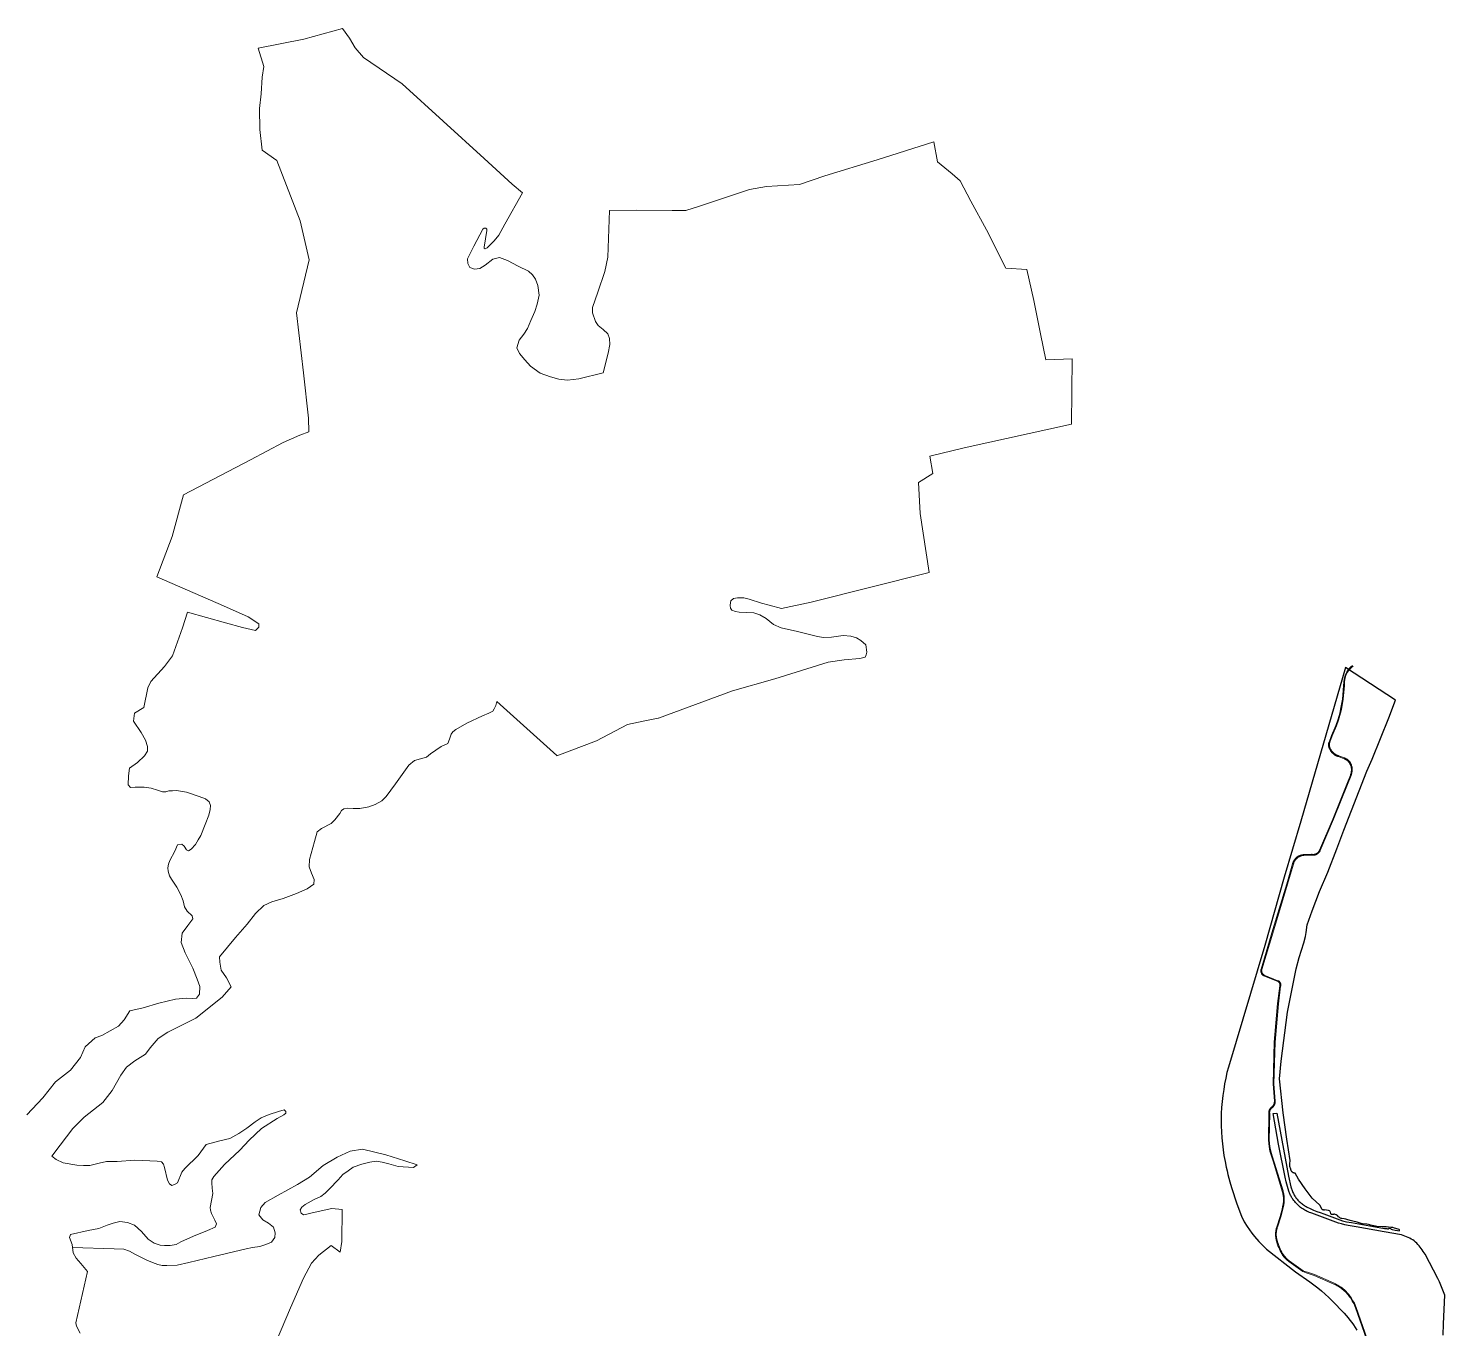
# Model space of a CAD drawing. Header units: millimetres. Extents: x 617751 to 636088, y 68402 to 77988.
# Drawn here: x 628176 to 631421, y 75009 to 77988 of the extents above; entities that cross this region are included whole.
import ezdxf

# ---------------------------------------------------------------- set-up
doc = ezdxf.new("R2010")
doc.units = ezdxf.units.MM
doc.header["$LTSCALE"] = 3
doc.header["$MEASUREMENT"] = 0
for name, color, linetype in [('ALINHAMENTO PREDIAL', 120, 'Continuous'), ('BAIRRO', 30, 'Continuous'), ('OBRA DE ARTE', 190, 'Continuous')]:
    doc.layers.add(name, color=color, linetype=linetype)

msp = doc.modelspace()

# ---------------------------------------------------------------- linework, layer by layer
at = {"layer": 'ALINHAMENTO PREDIAL'}
for points in [[(631308.2, 76449), (631193.2, 76524.2), (631090.9, 76172.3), (631053, 76043.4), (631008.4, 75886.9), (630925.3, 75608.8), (630922, 75596.1), (630919.1, 75583.3), (630916.6, 75570.4), (630914.5, 75557.4), (630912.5, 75543.7), (630910.9, 75529.8), (630909.7, 75516), (630909, 75502.1), (630908.7, 75488.2), (630908.8, 75474.3), (630909.4, 75460.4), (630910.2, 75446.8), (630911.5, 75433.1), (630913.1, 75419.5), (630915.2, 75406), (630917.7, 75392.5), (630920.5, 75379.2), (630922.3, 75370.7), (630924.2, 75362.3), (630926.4, 75353.9), (630928.9, 75345.6), (630932.4, 75333), (630944.4, 75295.3), (630955.6, 75267.3), (630961.5, 75254.5), (630968.6, 75243.2), (630978.8, 75228.5), (630985, 75220.4), (630995.2, 75208.9), (631004.7, 75199), (631012.5, 75191.4), (631079, 75139.9), (631111.9, 75116.5), (631121, 75109.9), (631129.9, 75103.1), (631138.6, 75096), (631147.1, 75088.7), (631155.3, 75081.1), (631163.4, 75073.2), (631190.4, 75045), (631195, 75039.9), (631199.5, 75034.6), (631203.8, 75029.2), (631207.9, 75023.6), (631211.9, 75017.9), (631215.6, 75012.1), (631219.2, 75006.2)], [(631308.2, 76449), (631193.2, 76524.2), (631090.9, 76172.3), (631053, 76043.4), (631008.4, 75886.9), (630925.3, 75608.8), (630922, 75596.1), (630919.1, 75583.3), (630916.6, 75570.4), (630914.5, 75557.4), (630912.5, 75543.7), (630910.9, 75529.8), (630909.7, 75516), (630909, 75502.1), (630908.7, 75488.2), (630908.8, 75474.3), (630909.4, 75460.4), (630910.2, 75446.8), (630911.5, 75433.1), (630913.1, 75419.5), (630915.2, 75406), (630917.7, 75392.5), (630920.5, 75379.2), (630922.3, 75370.7), (630924.2, 75362.3), (630926.4, 75353.9), (630928.9, 75345.6), (630932.4, 75333), (630944.4, 75295.3), (630955.6, 75267.3), (630961.5, 75254.5), (630968.6, 75243.2), (630978.8, 75228.5), (630985, 75220.4), (630995.2, 75208.9), (631004.7, 75199), (631012.5, 75191.4), (631079, 75139.9), (631111.9, 75116.5), (631121, 75109.9), (631129.9, 75103.1), (631138.6, 75096), (631147.1, 75088.7), (631155.3, 75081.1), (631163.4, 75073.2), (631190.4, 75045), (631195, 75039.9), (631199.5, 75034.6), (631203.8, 75029.2), (631207.9, 75023.6), (631211.9, 75017.9), (631215.6, 75012.1), (631219.2, 75006.2)], [(631308.2, 76449), (631193.2, 76524.2), (631090.9, 76172.3), (631053, 76043.4), (631008.4, 75886.9), (630925.3, 75608.8), (630922, 75596.1), (630919.1, 75583.3), (630916.6, 75570.4), (630914.5, 75557.4), (630912.5, 75543.7), (630910.9, 75529.8), (630909.7, 75516), (630909, 75502.1), (630908.7, 75488.2), (630908.8, 75474.3), (630909.4, 75460.4), (630910.2, 75446.8), (630911.5, 75433.1), (630913.1, 75419.5), (630915.2, 75406), (630917.7, 75392.5), (630920.5, 75379.2), (630922.3, 75370.7), (630924.2, 75362.3), (630926.4, 75353.9), (630928.9, 75345.6), (630932.4, 75333), (630944.4, 75295.3), (630955.6, 75267.3), (630961.5, 75254.5), (630968.6, 75243.2), (630978.8, 75228.5), (630985, 75220.4), (630995.2, 75208.9), (631004.7, 75199), (631012.5, 75191.4), (631079, 75139.9), (631111.9, 75116.5), (631121, 75109.9), (631129.9, 75103.1), (631138.6, 75096), (631147.1, 75088.7), (631155.3, 75081.1), (631163.4, 75073.2), (631190.4, 75045), (631195, 75039.9), (631199.5, 75034.6), (631203.8, 75029.2), (631207.9, 75023.6), (631211.9, 75017.9), (631215.6, 75012.1), (631219.2, 75006.2)], [(631308.2, 76449), (631193.2, 76524.2), (631090.9, 76172.3), (631053, 76043.4), (631008.4, 75886.9), (630925.3, 75608.8), (630922, 75596.1), (630919.1, 75583.3), (630916.6, 75570.4), (630914.5, 75557.4), (630912.5, 75543.7), (630910.9, 75529.8), (630909.7, 75516), (630909, 75502.1), (630908.7, 75488.2), (630908.8, 75474.3), (630909.4, 75460.4), (630910.2, 75446.8), (630911.5, 75433.1), (630913.1, 75419.5), (630915.2, 75406), (630917.7, 75392.5), (630920.5, 75379.2), (630922.3, 75370.7), (630924.2, 75362.3), (630926.4, 75353.9), (630928.9, 75345.6), (630932.4, 75333), (630944.4, 75295.3), (630955.6, 75267.3), (630961.5, 75254.5), (630968.6, 75243.2), (630978.8, 75228.5), (630985, 75220.4), (630995.2, 75208.9), (631004.7, 75199), (631012.5, 75191.4), (631079, 75139.9), (631111.9, 75116.5), (631121, 75109.9), (631129.9, 75103.1), (631138.6, 75096), (631147.1, 75088.7), (631155.3, 75081.1), (631163.4, 75073.2), (631190.4, 75045), (631195, 75039.9), (631199.5, 75034.6), (631203.8, 75029.2), (631207.9, 75023.6), (631211.9, 75017.9), (631215.6, 75012.1), (631219.2, 75006.2)], [(631417.1, 74994.8), (631418.2, 75020.6), (631420.8, 75086), (631418.1, 75093.8), (631415.2, 75101.6), (631412, 75109.3), (631408.6, 75116.9), (631405, 75124.4), (631375.8, 75179.9), (631373.8, 75183.3), (631371.7, 75186.6), (631369.5, 75189.9), (631367.1, 75193.1), (631364.7, 75196.2), (631362.2, 75199.2), (631359.5, 75202.2), (631356.8, 75205), (631354, 75207.8), (631351.1, 75210.4), (631347.7, 75212.6), (631344.2, 75214.6), (631340.7, 75216.5), (631337.1, 75218.3), (631333.4, 75220), (631329.7, 75221.5), (631326, 75222.9), (631322.2, 75224.1), (631282.5, 75231.6), (631217.8, 75242.6), (631199.7, 75245.7), (631192.2, 75247.1), (631184.5, 75249.5), (631177.5, 75251.5), (631116.6, 75273.9), (631113.8, 75274.9), (631111.1, 75275.9), (631108.4, 75277), (631105.7, 75278.2), (631103.1, 75279.5), (631100.5, 75280.9), (631098, 75282.4), (631095.5, 75284), (631093.1, 75285.6), (631090.8, 75287.4), (631088.5, 75289.2), (631086.1, 75291.4), (631083.8, 75293.6), (631081.5, 75295.9), (631079.4, 75298.2), (631077.3, 75300.7), (631075.2, 75303.2), (631073.3, 75305.8), (631072.1, 75307.5), (631070.9, 75309.2), (631069.8, 75311), (631068.8, 75312.9), (631067.8, 75314.7), (631066.9, 75316.6), (631066, 75318.6), (631065.3, 75320.5), (631064.6, 75322.5), (631063.9, 75324.5), (631060.8, 75335.2), (631058, 75346), (631055.5, 75356.8), (631040.3, 75432.2), (631027.8, 75502), (631036.5, 75502.8), (631063.3, 75358.6), (631068.7, 75334.6), (631069.3, 75332.3), (631069.9, 75330.1), (631070.6, 75327.9), (631071.4, 75325.7), (631072.2, 75323.6), (631073.1, 75321.4), (631074.1, 75319.4), (631075.2, 75317.3), (631076.3, 75315.3), (631077.5, 75313.3), (631078.8, 75311.4), (631080.1, 75309.5), (631081.5, 75307.7), (631083, 75305.9), (631084.5, 75304.1), (631086.1, 75302.4), (631087.8, 75300.7), (631089.6, 75299.1), (631091.4, 75297.5), (631093.3, 75295.9), (631095.2, 75294.5), (631097.2, 75293), (631099.3, 75291.7), (631101.3, 75290.4), (631103.5, 75289.3), (631105.6, 75288.1), (631113, 75284.6), (631120.6, 75281.3), (631128.2, 75278.2), (631135.9, 75275.3), (631143.7, 75272.7), (631186.6, 75256.5), (631195.9, 75254.1), (631207.1, 75252.7), (631283.1, 75238.6), (631286.2, 75239.3), (631288.5, 75239.1), (631289.5, 75238.4), (631291.9, 75238.1), (631293.9, 75239.6), (631297, 75239.1), (631298.3, 75237.6), (631300.6, 75236.5), (631307.4, 75234.8), (631312.9, 75234.2), (631316.7, 75233.9), (631317.1, 75234.1), (631317.5, 75234.5), (631317.6, 75235.1), (631317.5, 75235.6), (631317.2, 75236.1), (631316.8, 75236.3), (631314, 75237.4), (631306, 75239.9), (631302, 75241), (631297.6, 75241.6), (631287, 75242.7), (631277.8, 75242.9), (631265.5, 75243.9), (631262.5, 75244.1), (631258.2, 75244.8), (631250.7, 75246.7), (631249.2, 75247.2), (631245.9, 75248.4), (631242.8, 75248.5), (631232.4, 75250), (631229.8, 75250.4), (631227.2, 75250.8), (631224.8, 75251.6), (631220.2, 75253.4), (631210, 75256), (631207.7, 75256.3), (631204.1, 75257.3), (631196.6, 75259.8), (631194.7, 75260.6), (631190.3, 75261.4), (631185.1, 75261.8), (631183.8, 75262.2), (631180.8, 75263.7), (631179.9, 75264.1), (631179, 75264.9), (631177.7, 75265.6), (631174.9, 75268.5), (631174, 75269.2), (631173.3, 75269.9), (631172.2, 75270.5), (631170.1, 75271.2), (631168.7, 75271.4), (631167.7, 75271.5), (631166.6, 75271.5), (631165.9, 75271.2), (631164.3, 75270.8), (631163, 75270.8), (631162.1, 75270.9), (631161.6, 75271.2), (631160.7, 75272), (631160.3, 75272.7), (631159.7, 75273.5), (631159.1, 75276.1), (631158.5, 75277.2), (631157.9, 75278.3), (631156.7, 75279.2), (631154.3, 75280.5), (631150, 75281.2), (631145.7, 75281.4), (631144.9, 75281.3), (631144.2, 75281.3), (631143.4, 75281.4), (631142.7, 75281.5), (631142, 75281.6), (631141.2, 75281.8), (631140.5, 75282.1), (631139.9, 75282.4), (631134.5, 75292.4), (631117.5, 75308.7), (631100.9, 75329.5), (631086.2, 75351.6), (631078.2, 75365.8), (631077.5, 75365.8), (631076.9, 75365.9), (631076.3, 75365.9), (631075.6, 75366), (631075, 75366.2), (631074.4, 75366.4), (631073.9, 75366.6), (631073.3, 75366.9), (631072.7, 75367.2), (631072.2, 75367.6), (631071.7, 75368), (631071.3, 75368.4), (631070.8, 75368.9), (631070.4, 75369.3), (631070, 75369.9), (631069.7, 75370.4), (631069.4, 75370.9), (631069.2, 75371.5), (631068.9, 75372.1), (631068.8, 75372.7), (631068.6, 75373.3), (631068.5, 75374), (631068.5, 75374.6), (631066.4, 75381.1), (631066.3, 75387.4), (631066.7, 75394.8), (631059.4, 75443.2), (631050.7, 75504.1), (631042.3, 75582), (631046, 75622), (631060.6, 75734.6), (631080.2, 75833.8), (631087.8, 75859.8), (631098, 75893.3), (631101.6, 75907.5), (631103.2, 75917), (631105.4, 75934.7), (631117.4, 75966.9), (631133.9, 76010.5), (631153.4, 76055), (631174.1, 76108.9), (631189.5, 76151.5), (631242.8, 76286.3), (631254.8, 76313.6), (631293.2, 76409), (631308.2, 76449)], [(631417.1, 74994.8), (631418.2, 75020.6), (631420.8, 75086), (631418.1, 75093.8), (631415.2, 75101.6), (631412, 75109.3), (631408.6, 75116.9), (631405, 75124.4), (631375.8, 75179.9), (631373.8, 75183.3), (631371.7, 75186.6), (631369.5, 75189.9), (631367.1, 75193.1), (631364.7, 75196.2), (631362.2, 75199.2), (631359.5, 75202.2), (631356.8, 75205), (631354, 75207.8), (631351.1, 75210.4), (631347.7, 75212.6), (631344.2, 75214.6), (631340.7, 75216.5), (631337.1, 75218.3), (631333.4, 75220), (631329.7, 75221.5), (631326, 75222.9), (631322.2, 75224.1), (631282.5, 75231.6), (631217.8, 75242.6), (631199.7, 75245.7), (631192.2, 75247.1), (631184.5, 75249.5), (631177.5, 75251.5), (631116.6, 75273.9), (631113.8, 75274.9), (631111.1, 75275.9), (631108.4, 75277), (631105.7, 75278.2), (631103.1, 75279.5), (631100.5, 75280.9), (631098, 75282.4), (631095.5, 75284), (631093.1, 75285.6), (631090.8, 75287.4), (631088.5, 75289.2), (631086.1, 75291.4), (631083.8, 75293.6), (631081.5, 75295.9), (631079.4, 75298.2), (631077.3, 75300.7), (631075.2, 75303.2), (631073.3, 75305.8), (631072.1, 75307.5), (631070.9, 75309.2), (631069.8, 75311), (631068.8, 75312.9), (631067.8, 75314.7), (631066.9, 75316.6), (631066, 75318.6), (631065.3, 75320.5), (631064.6, 75322.5), (631063.9, 75324.5), (631060.8, 75335.2), (631058, 75346), (631055.5, 75356.8), (631040.3, 75432.2), (631027.8, 75502), (631036.5, 75502.8), (631063.3, 75358.6), (631068.7, 75334.6), (631069.3, 75332.3), (631069.9, 75330.1), (631070.6, 75327.9), (631071.4, 75325.7), (631072.2, 75323.6), (631073.1, 75321.4), (631074.1, 75319.4), (631075.2, 75317.3), (631076.3, 75315.3), (631077.5, 75313.3), (631078.8, 75311.4), (631080.1, 75309.5), (631081.5, 75307.7), (631083, 75305.9), (631084.5, 75304.1), (631086.1, 75302.4), (631087.8, 75300.7), (631089.6, 75299.1), (631091.4, 75297.5), (631093.3, 75295.9), (631095.2, 75294.5), (631097.2, 75293), (631099.3, 75291.7), (631101.3, 75290.4), (631103.5, 75289.3), (631105.6, 75288.1), (631113, 75284.6), (631120.6, 75281.3), (631128.2, 75278.2), (631135.9, 75275.3), (631143.7, 75272.7), (631186.6, 75256.5), (631195.9, 75254.1), (631207.1, 75252.7), (631283.1, 75238.6), (631286.2, 75239.3), (631288.5, 75239.1), (631289.5, 75238.4), (631291.9, 75238.1), (631293.9, 75239.6), (631297, 75239.1), (631298.3, 75237.6), (631300.6, 75236.5), (631307.4, 75234.8), (631312.9, 75234.2), (631316.7, 75233.9), (631317.1, 75234.1), (631317.5, 75234.5), (631317.6, 75235.1), (631317.5, 75235.6), (631317.2, 75236.1), (631316.8, 75236.3), (631314, 75237.4), (631306, 75239.9), (631302, 75241), (631297.6, 75241.6), (631287, 75242.7), (631277.8, 75242.9), (631265.5, 75243.9), (631262.5, 75244.1), (631258.2, 75244.8), (631250.7, 75246.7), (631249.2, 75247.2), (631245.9, 75248.4), (631242.8, 75248.5), (631232.4, 75250), (631229.8, 75250.4), (631227.2, 75250.8), (631224.8, 75251.6), (631220.2, 75253.4), (631210, 75256), (631207.7, 75256.3), (631204.1, 75257.3), (631196.6, 75259.8), (631194.7, 75260.6), (631190.3, 75261.4), (631185.1, 75261.8), (631183.8, 75262.2), (631180.8, 75263.7), (631179.9, 75264.1), (631179, 75264.9), (631177.7, 75265.6), (631174.9, 75268.5), (631174, 75269.2), (631173.3, 75269.9), (631172.2, 75270.5), (631170.1, 75271.2), (631168.7, 75271.4), (631167.7, 75271.5), (631166.6, 75271.5), (631165.9, 75271.2), (631164.3, 75270.8), (631163, 75270.8), (631162.1, 75270.9), (631161.6, 75271.2), (631160.7, 75272), (631160.3, 75272.7), (631159.7, 75273.5), (631159.1, 75276.1), (631158.5, 75277.2), (631157.9, 75278.3), (631156.7, 75279.2), (631154.3, 75280.5), (631150, 75281.2), (631145.7, 75281.4), (631144.9, 75281.3), (631144.2, 75281.3), (631143.4, 75281.4), (631142.7, 75281.5), (631142, 75281.6), (631141.2, 75281.8), (631140.5, 75282.1), (631139.9, 75282.4), (631134.5, 75292.4), (631117.5, 75308.7), (631100.9, 75329.5), (631086.2, 75351.6), (631078.2, 75365.8), (631077.5, 75365.8), (631076.9, 75365.9), (631076.3, 75365.9), (631075.6, 75366), (631075, 75366.2), (631074.4, 75366.4), (631073.9, 75366.6), (631073.3, 75366.9), (631072.7, 75367.2), (631072.2, 75367.6), (631071.7, 75368), (631071.3, 75368.4), (631070.8, 75368.9), (631070.4, 75369.3), (631070, 75369.9), (631069.7, 75370.4), (631069.4, 75370.9), (631069.2, 75371.5), (631068.9, 75372.1), (631068.8, 75372.7), (631068.6, 75373.3), (631068.5, 75374), (631068.5, 75374.6), (631066.4, 75381.1), (631066.3, 75387.4), (631066.7, 75394.8), (631059.4, 75443.2), (631050.7, 75504.1), (631042.3, 75582), (631046, 75622), (631060.6, 75734.6), (631080.2, 75833.8), (631087.8, 75859.8), (631098, 75893.3), (631101.6, 75907.5), (631103.2, 75917), (631105.4, 75934.7), (631117.4, 75966.9), (631133.9, 76010.5), (631153.4, 76055), (631174.1, 76108.9), (631189.5, 76151.5), (631242.8, 76286.3), (631254.8, 76313.6), (631293.2, 76409), (631308.2, 76449)], [(631417.1, 74994.8), (631418.2, 75020.6), (631420.8, 75086), (631418.1, 75093.8), (631415.2, 75101.6), (631412, 75109.3), (631408.6, 75116.9), (631405, 75124.4), (631375.8, 75179.9), (631373.8, 75183.3), (631371.7, 75186.6), (631369.5, 75189.9), (631367.1, 75193.1), (631364.7, 75196.2), (631362.2, 75199.2), (631359.5, 75202.2), (631356.8, 75205), (631354, 75207.8), (631351.1, 75210.4), (631347.7, 75212.6), (631344.2, 75214.6), (631340.7, 75216.5), (631337.1, 75218.3), (631333.4, 75220), (631329.7, 75221.5), (631326, 75222.9), (631322.2, 75224.1), (631282.5, 75231.6), (631217.8, 75242.6), (631199.7, 75245.7), (631192.2, 75247.1), (631184.5, 75249.5), (631177.5, 75251.5), (631116.6, 75273.9), (631113.8, 75274.9), (631111.1, 75275.9), (631108.4, 75277), (631105.7, 75278.2), (631103.1, 75279.5), (631100.5, 75280.9), (631098, 75282.4), (631095.5, 75284), (631093.1, 75285.6), (631090.8, 75287.4), (631088.5, 75289.2), (631086.1, 75291.4), (631083.8, 75293.6), (631081.5, 75295.9), (631079.4, 75298.2), (631077.3, 75300.7), (631075.2, 75303.2), (631073.3, 75305.8), (631072.1, 75307.5), (631070.9, 75309.2), (631069.8, 75311), (631068.8, 75312.9), (631067.8, 75314.7), (631066.9, 75316.6), (631066, 75318.6), (631065.3, 75320.5), (631064.6, 75322.5), (631063.9, 75324.5), (631060.8, 75335.2), (631058, 75346), (631055.5, 75356.8), (631040.3, 75432.2), (631027.8, 75502), (631036.5, 75502.8), (631063.3, 75358.6), (631068.7, 75334.6), (631069.3, 75332.3), (631069.9, 75330.1), (631070.6, 75327.9), (631071.4, 75325.7), (631072.2, 75323.6), (631073.1, 75321.4), (631074.1, 75319.4), (631075.2, 75317.3), (631076.3, 75315.3), (631077.5, 75313.3), (631078.8, 75311.4), (631080.1, 75309.5), (631081.5, 75307.7), (631083, 75305.9), (631084.5, 75304.1), (631086.1, 75302.4), (631087.8, 75300.7), (631089.6, 75299.1), (631091.4, 75297.5), (631093.3, 75295.9), (631095.2, 75294.5), (631097.2, 75293), (631099.3, 75291.7), (631101.3, 75290.4), (631103.5, 75289.3), (631105.6, 75288.1), (631113, 75284.6), (631120.6, 75281.3), (631128.2, 75278.2), (631135.9, 75275.3), (631143.7, 75272.7), (631186.6, 75256.5), (631195.9, 75254.1), (631207.1, 75252.7), (631283.1, 75238.6), (631286.2, 75239.3), (631288.5, 75239.1), (631289.5, 75238.4), (631291.9, 75238.1), (631293.9, 75239.6), (631297, 75239.1), (631298.3, 75237.6), (631300.6, 75236.5), (631307.4, 75234.8), (631312.9, 75234.2), (631316.7, 75233.9), (631317.1, 75234.1), (631317.5, 75234.5), (631317.6, 75235.1), (631317.5, 75235.6), (631317.2, 75236.1), (631316.8, 75236.3), (631314, 75237.4), (631306, 75239.9), (631302, 75241), (631297.6, 75241.6), (631287, 75242.7), (631277.8, 75242.9), (631265.5, 75243.9), (631262.5, 75244.1), (631258.2, 75244.8), (631250.7, 75246.7), (631249.2, 75247.2), (631245.9, 75248.4), (631242.8, 75248.5), (631232.4, 75250), (631229.8, 75250.4), (631227.2, 75250.8), (631224.8, 75251.6), (631220.2, 75253.4), (631210, 75256), (631207.7, 75256.3), (631204.1, 75257.3), (631196.6, 75259.8), (631194.7, 75260.6), (631190.3, 75261.4), (631185.1, 75261.8), (631183.8, 75262.2), (631180.8, 75263.7), (631179.9, 75264.1), (631179, 75264.9), (631177.7, 75265.6), (631174.9, 75268.5), (631174, 75269.2), (631173.3, 75269.9), (631172.2, 75270.5), (631170.1, 75271.2), (631168.7, 75271.4), (631167.7, 75271.5), (631166.6, 75271.5), (631165.9, 75271.2), (631164.3, 75270.8), (631163, 75270.8), (631162.1, 75270.9), (631161.6, 75271.2), (631160.7, 75272), (631160.3, 75272.7), (631159.7, 75273.5), (631159.1, 75276.1), (631158.5, 75277.2), (631157.9, 75278.3), (631156.7, 75279.2), (631154.3, 75280.5), (631150, 75281.2), (631145.7, 75281.4), (631144.9, 75281.3), (631144.2, 75281.3), (631143.4, 75281.4), (631142.7, 75281.5), (631142, 75281.6), (631141.2, 75281.8), (631140.5, 75282.1), (631139.9, 75282.4), (631134.5, 75292.4), (631117.5, 75308.7), (631100.9, 75329.5), (631086.2, 75351.6), (631078.2, 75365.8), (631077.5, 75365.8), (631076.9, 75365.9), (631076.3, 75365.9), (631075.6, 75366), (631075, 75366.2), (631074.4, 75366.4), (631073.9, 75366.6), (631073.3, 75366.9), (631072.7, 75367.2), (631072.2, 75367.6), (631071.7, 75368), (631071.3, 75368.4), (631070.8, 75368.9), (631070.4, 75369.3), (631070, 75369.9), (631069.7, 75370.4), (631069.4, 75370.9), (631069.2, 75371.5), (631068.9, 75372.1), (631068.8, 75372.7), (631068.6, 75373.3), (631068.5, 75374), (631068.5, 75374.6), (631066.4, 75381.1), (631066.3, 75387.4), (631066.7, 75394.8), (631059.4, 75443.2), (631050.7, 75504.1), (631042.3, 75582), (631046, 75622), (631060.6, 75734.6), (631080.2, 75833.8), (631087.8, 75859.8), (631098, 75893.3), (631101.6, 75907.5), (631103.2, 75917), (631105.4, 75934.7), (631117.4, 75966.9), (631133.9, 76010.5), (631153.4, 76055), (631174.1, 76108.9), (631189.5, 76151.5), (631242.8, 76286.3), (631254.8, 76313.6), (631293.2, 76409), (631308.2, 76449)], [(631417.1, 74994.8), (631418.2, 75020.6), (631420.8, 75086), (631418.1, 75093.8), (631415.2, 75101.6), (631412, 75109.3), (631408.6, 75116.9), (631405, 75124.4), (631375.8, 75179.9), (631373.8, 75183.3), (631371.7, 75186.6), (631369.5, 75189.9), (631367.1, 75193.1), (631364.7, 75196.2), (631362.2, 75199.2), (631359.5, 75202.2), (631356.8, 75205), (631354, 75207.8), (631351.1, 75210.4), (631347.7, 75212.6), (631344.2, 75214.6), (631340.7, 75216.5), (631337.1, 75218.3), (631333.4, 75220), (631329.7, 75221.5), (631326, 75222.9), (631322.2, 75224.1), (631282.5, 75231.6), (631217.8, 75242.6), (631199.7, 75245.7), (631192.2, 75247.1), (631184.5, 75249.5), (631177.5, 75251.5), (631116.6, 75273.9), (631113.8, 75274.9), (631111.1, 75275.9), (631108.4, 75277), (631105.7, 75278.2), (631103.1, 75279.5), (631100.5, 75280.9), (631098, 75282.4), (631095.5, 75284), (631093.1, 75285.6), (631090.8, 75287.4), (631088.5, 75289.2), (631086.1, 75291.4), (631083.8, 75293.6), (631081.5, 75295.9), (631079.4, 75298.2), (631077.3, 75300.7), (631075.2, 75303.2), (631073.3, 75305.8), (631072.1, 75307.5), (631070.9, 75309.2), (631069.8, 75311), (631068.8, 75312.9), (631067.8, 75314.7), (631066.9, 75316.6), (631066, 75318.6), (631065.3, 75320.5), (631064.6, 75322.5), (631063.9, 75324.5), (631060.8, 75335.2), (631058, 75346), (631055.5, 75356.8), (631040.3, 75432.2), (631027.8, 75502), (631036.5, 75502.8), (631063.3, 75358.6), (631068.7, 75334.6), (631069.3, 75332.3), (631069.9, 75330.1), (631070.6, 75327.9), (631071.4, 75325.7), (631072.2, 75323.6), (631073.1, 75321.4), (631074.1, 75319.4), (631075.2, 75317.3), (631076.3, 75315.3), (631077.5, 75313.3), (631078.8, 75311.4), (631080.1, 75309.5), (631081.5, 75307.7), (631083, 75305.9), (631084.5, 75304.1), (631086.1, 75302.4), (631087.8, 75300.7), (631089.6, 75299.1), (631091.4, 75297.5), (631093.3, 75295.9), (631095.2, 75294.5), (631097.2, 75293), (631099.3, 75291.7), (631101.3, 75290.4), (631103.5, 75289.3), (631105.6, 75288.1), (631113, 75284.6), (631120.6, 75281.3), (631128.2, 75278.2), (631135.9, 75275.3), (631143.7, 75272.7), (631186.6, 75256.5), (631195.9, 75254.1), (631207.1, 75252.7), (631283.1, 75238.6), (631286.2, 75239.3), (631288.5, 75239.1), (631289.5, 75238.4), (631291.9, 75238.1), (631293.9, 75239.6), (631297, 75239.1), (631298.3, 75237.6), (631300.6, 75236.5), (631307.4, 75234.8), (631312.9, 75234.2), (631316.7, 75233.9), (631317.1, 75234.1), (631317.5, 75234.5), (631317.6, 75235.1), (631317.5, 75235.6), (631317.2, 75236.1), (631316.8, 75236.3), (631314, 75237.4), (631306, 75239.9), (631302, 75241), (631297.6, 75241.6), (631287, 75242.7), (631277.8, 75242.9), (631265.5, 75243.9), (631262.5, 75244.1), (631258.2, 75244.8), (631250.7, 75246.7), (631249.2, 75247.2), (631245.9, 75248.4), (631242.8, 75248.5), (631232.4, 75250), (631229.8, 75250.4), (631227.2, 75250.8), (631224.8, 75251.6), (631220.2, 75253.4), (631210, 75256), (631207.7, 75256.3), (631204.1, 75257.3), (631196.6, 75259.8), (631194.7, 75260.6), (631190.3, 75261.4), (631185.1, 75261.8), (631183.8, 75262.2), (631180.8, 75263.7), (631179.9, 75264.1), (631179, 75264.9), (631177.7, 75265.6), (631174.9, 75268.5), (631174, 75269.2), (631173.3, 75269.9), (631172.2, 75270.5), (631170.1, 75271.2), (631168.7, 75271.4), (631167.7, 75271.5), (631166.6, 75271.5), (631165.9, 75271.2), (631164.3, 75270.8), (631163, 75270.8), (631162.1, 75270.9), (631161.6, 75271.2), (631160.7, 75272), (631160.3, 75272.7), (631159.7, 75273.5), (631159.1, 75276.1), (631158.5, 75277.2), (631157.9, 75278.3), (631156.7, 75279.2), (631154.3, 75280.5), (631150, 75281.2), (631145.7, 75281.4), (631144.9, 75281.3), (631144.2, 75281.3), (631143.4, 75281.4), (631142.7, 75281.5), (631142, 75281.6), (631141.2, 75281.8), (631140.5, 75282.1), (631139.9, 75282.4), (631134.5, 75292.4), (631117.5, 75308.7), (631100.9, 75329.5), (631086.2, 75351.6), (631078.2, 75365.8), (631077.5, 75365.8), (631076.9, 75365.9), (631076.3, 75365.9), (631075.6, 75366), (631075, 75366.2), (631074.4, 75366.4), (631073.9, 75366.6), (631073.3, 75366.9), (631072.7, 75367.2), (631072.2, 75367.6), (631071.7, 75368), (631071.3, 75368.4), (631070.8, 75368.9), (631070.4, 75369.3), (631070, 75369.9), (631069.7, 75370.4), (631069.4, 75370.9), (631069.2, 75371.5), (631068.9, 75372.1), (631068.8, 75372.7), (631068.6, 75373.3), (631068.5, 75374), (631068.5, 75374.6), (631066.4, 75381.1), (631066.3, 75387.4), (631066.7, 75394.8), (631059.4, 75443.2), (631050.7, 75504.1), (631042.3, 75582), (631046, 75622), (631060.6, 75734.6), (631080.2, 75833.8), (631087.8, 75859.8), (631098, 75893.3), (631101.6, 75907.5), (631103.2, 75917), (631105.4, 75934.7), (631117.4, 75966.9), (631133.9, 76010.5), (631153.4, 76055), (631174.1, 76108.9), (631189.5, 76151.5), (631242.8, 76286.3), (631254.8, 76313.6), (631293.2, 76409), (631308.2, 76449)]]:
    msp.add_lwpolyline(points, dxfattribs=at)
at = {"layer": 'BAIRRO', "lineweight": 20}
for points in [[(629386.7, 76321.6), (629477.7, 76355.6), (629548.7, 76393.6), (629588.7, 76401.6), (629618.7, 76407.6), (629619.4, 76407.9), (629789.4, 76470.3), (629886.1, 76498.2), (630008.3, 76536.2), (630044.9, 76541.6), (630081.3, 76544.6), (630092.8, 76547.4), (630095.6, 76552.6), (630097.3, 76559.4), (630094.7, 76575.5), (630083.5, 76585.7), (630073.4, 76591.8), (630060.4, 76596), (630043, 76597.2), (630015.8, 76593.3), (629997.6, 76593), (629983.6, 76595), (629938.3, 76606.5), (629900.9, 76614.8), (629883.5, 76622.1), (629866.6, 76635.9), (629852.1, 76644.7), (629837.7, 76649.1), (629804.2, 76650.6), (629795.8, 76651.9), (629788, 76655.1), (629785, 76660), (629784.1, 76666.1), (629785, 76673), (629785.6, 76676.9), (629791.7, 76681.7), (629800.7, 76683.8), (629815.2, 76683.5), (629827.7, 76680.4), (629855.6, 76671.3), (629873.4, 76666.9), (629901.2, 76659.3), (629969.2, 76673.3), (630239.8, 76741.3), (630219.2, 76876.9), (630215.1, 76948), (630248.1, 76968.3), (630241.6, 77008.1), (630319.9, 77027.3), (630565.8, 77081.6), (630567.7, 77231.1), (630506.8, 77228.8), (630494.5, 77288.5), (630479.7, 77364.4), (630463.4, 77435.6), (630415.2, 77438.9), (630370.9, 77526.3), (630335.6, 77591.8), (630310.8, 77638.6), (630292.7, 77654.8), (630259.1, 77682.3), (630250.7, 77727.7), (630120.6, 77686.6), (630000.5, 77650.5), (629942.4, 77630.4), (629866.9, 77626), (629828, 77619.2), (629713.5, 77581), (629682.3, 77571.1), (629651.3, 77571.1), (629569.7, 77571.5), (629507.4, 77570.5), (629503.8, 77463.6), (629496.7, 77430.9), (629480.4, 77383.9), (629468.5, 77348.9), (629468.3, 77336.5), (629475.6, 77316.8), (629481.3, 77307), (629492.8, 77297.8), (629503.4, 77288.2), (629507.2, 77277.6), (629507.8, 77263.7), (629504.4, 77244.1), (629492.6, 77198.8), (629437.2, 77184.8), (629411.1, 77182.2), (629391.6, 77184.5), (629372.3, 77189.7), (629348.9, 77198.5), (629326.7, 77213.8), (629313.3, 77228.5), (629301.1, 77242.9), (629295.3, 77256), (629300.2, 77273.9), (629311.2, 77287.8), (629319.9, 77300.3), (629327.4, 77318.5), (629336.7, 77339.7), (629341.8, 77355.9), (629346, 77376.9), (629343.1, 77398.7), (629338.2, 77413.7), (629331.3, 77423.7), (629321.8, 77431.9), (629298, 77443.5), (629273.6, 77456.5), (629255.4, 77463.1), (629240, 77459.6), (629222.8, 77445.8), (629210.3, 77438.1), (629198.1, 77436.2), (629187.2, 77440.4), (629183.1, 77449.3), (629182.1, 77460.2), (629196.8, 77489), (629217.3, 77527.7), (629220.6, 77530.1), (629224.1, 77529.9), (629226.5, 77528.1), (629226.6, 77524.8), (629220.1, 77487), (629220.1, 77484.2), (629222.3, 77483.1), (629227.5, 77485.4), (629243.1, 77501.3), (629253.6, 77514.2), (629267.6, 77539.3), (629307.9, 77611), (629284.1, 77630.7), (629220.5, 77689.8), (629032.1, 77860.5), (628943.5, 77921.3), (628924.5, 77943.6), (628911.8, 77965.5), (628895.9, 77988), (628806.8, 77963.3), (628702.3, 77942.7), (628715.2, 77900.4), (628711.5, 77875.8), (628709.1, 77838.3), (628705.7, 77804.6), (628706, 77756), (628711.3, 77708.7), (628745.2, 77685.6), (628799, 77547.1), (628819.1, 77457.5), (628790.3, 77336.3), (628806.1, 77199), (628817.7, 77095.2), (628818.9, 77063.4), (628798.2, 77056.4), (628759.8, 77039.2), (628685.3, 76999.6), (628531.7, 76919.6), (628505.2, 76824.2), (628470.6, 76731.5), (628622.8, 76665.4), (628679.9, 76639.9), (628704.1, 76624), (628703.7, 76616.3), (628696.7, 76608.6), (628666.7, 76615.6), (628627.7, 76626.6), (628540.4, 76650.5), (628529.1, 76614.5), (628506.5, 76550.9), (628487.6, 76526.4), (628456.4, 76492.1), (628449.7, 76477.6), (628440.9, 76432), (628418.9, 76419.7), (628417, 76401), (628434.3, 76375.4), (628444.4, 76357.7), (628448.7, 76343.2), (628448.7, 76332.2), (628442, 76321.3), (628425.8, 76306.4), (628407.9, 76293.5), (628405.3, 76276), (628404.6, 76255.3), (628410.4, 76249.1), (628420.5, 76249.5), (628441.6, 76249.8), (628457.7, 76247.8), (628472.2, 76242.6), (628483.5, 76239.5), (628491.1, 76239.5), (628497.8, 76241.5), (628506.3, 76241.8), (628515.4, 76242), (628538.2, 76238.4), (628567, 76228.2), (628581.8, 76223.5), (628590, 76215.9), (628593.1, 76208.1), (628592.6, 76198.4), (628589.2, 76185.9), (628580.8, 76164), (628571.2, 76139.5), (628565.4, 76129.1), (628558.6, 76118.7), (628548.9, 76108), (628543.1, 76103.7), (628538.3, 76106.3), (628533.1, 76114.7), (628527.9, 76119.5), (628517.9, 76117.5), (628511.9, 76103.2), (628500.2, 76082.2), (628497, 76073.2), (628495.9, 76065.1), (628496.1, 76057.3), (628499.5, 76046.8), (628503.9, 76038.9), (628516.1, 76021.1), (628525.1, 76003), (628530.6, 75989.8), (628533.4, 75975.9), (628539.6, 75965.6), (628551.5, 75954.9), (628552.9, 75948.3), (628541.3, 75933.1), (628528.3, 75915.2), (628525.8, 75893.8), (628535.3, 75870.6), (628552.9, 75835.2), (628562.8, 75809.9), (628569.1, 75793), (628568.4, 75775.5), (628561.4, 75766.7), (628552.2, 75766), (628538.5, 75766.7), (628513.2, 75764.6), (628474.9, 75754.7), (628439.2, 75744.4), (628408.6, 75737.4), (628395.2, 75716.7), (628382.9, 75702.6), (628344.6, 75681.1), (628329.1, 75675.9), (628306.3, 75655.1), (628295.4, 75630.5), (628272.9, 75601.3), (628238, 75574.8), (628209.4, 75538.3), (628172.8, 75499.5)], [(628294.8, 74998.9), (628286.6, 75014.9), (628284.8, 75023.1), (628311.4, 75140.3), (628296.6, 75159.1), (628285.4, 75171.3), (628278.8, 75183.5), (628276.2, 75202.5), (628269.9, 75218.7), (628272.3, 75225.3), (628312.8, 75234.6), (628337.4, 75238.9), (628356.4, 75246.2), (628370.6, 75251.3), (628385.5, 75254.6), (628403.4, 75253), (628418.9, 75246.5), (628435.1, 75231.7), (628450.7, 75214.5), (628464.5, 75205), (628477.7, 75200.6), (628488.2, 75199.9), (628500.7, 75200.3), (628514.8, 75202.6), (628525.6, 75208.4), (628554.5, 75221.3), (628586.2, 75234.6), (628603.7, 75242.2), (628605.6, 75245.6), (628606.9, 75249.6), (628603.5, 75258.3), (628595.9, 75273), (628593.1, 75280.8), (628592.3, 75287.2), (628595.7, 75302.7), (628598.4, 75318.8), (628597.4, 75331.6), (628596.1, 75343.9), (628596.1, 75350.6), (628601.2, 75358), (628625.5, 75385.8), (628660.6, 75418.7), (628682.2, 75441.2), (628710.1, 75468), (628746, 75490.8), (628761, 75499), (628765.8, 75502.8), (628765.6, 75507), (628762, 75510.6), (628748.9, 75507.3), (628727.4, 75500.1), (628709.6, 75492.1), (628696, 75483.3), (628676.4, 75468.9), (628658.5, 75456.5), (628637.3, 75445.3), (628614.5, 75439.4), (628583.2, 75431.3), (628564.7, 75406.3), (628534.4, 75376.3), (628528, 75368), (628517.5, 75343.6), (628510.5, 75339.6), (628504.6, 75337.1), (628499, 75340.9), (628494.7, 75350), (628487.7, 75379), (628485.8, 75386.5), (628481.3, 75391.9), (628471.3, 75393.2), (628419.6, 75395.4), (628379.4, 75392.7), (628355, 75392.4), (628338.1, 75388.6), (628317.1, 75383.6), (628302.1, 75383.1), (628287.3, 75383.8), (628256.1, 75389.3), (628240, 75396.7), (628230.1, 75404.3), (628248.7, 75430.1), (628277.9, 75467.8), (628303.7, 75493.7), (628346.5, 75527.9), (628367.9, 75555.2), (628387.6, 75590), (628401.1, 75608.7), (628420.3, 75622.8), (628444.2, 75638.5), (628454.9, 75653), (628473.1, 75674.3), (628495.8, 75688.8), (628559.9, 75720.8), (628620.2, 75769.2), (628641, 75792.5), (628629.8, 75813.3), (628617.6, 75830.8), (628614.4, 75849.3), (628613.7, 75861.4), (628650.8, 75905.7), (628677, 75935.9), (628696.4, 75960.8), (628715.8, 75978.8), (628733.6, 75987.3), (628759.5, 75995), (628790, 76006), (628814.8, 76016.8), (628829.9, 76027.6), (628830.5, 76038.2), (628824.7, 76052.6), (628819.5, 76067), (628820.2, 76084.3), (628831.9, 76125.5), (628837.7, 76147.3), (628847.6, 76155), (628869.8, 76166.8), (628878.5, 76175.3), (628889.5, 76189.7), (628893.2, 76196.6), (628898.6, 76200.2), (628907.4, 76201.5), (628920, 76200.9), (628935.4, 76200.8), (628956, 76204.7), (628970.8, 76210.3), (628985.8, 76218.6), (628995.4, 76228.2), (629017.1, 76257.7), (629047.4, 76299.9), (629060.3, 76310.8), (629087.9, 76318.5), (629097.1, 76326.1), (629121.5, 76343.2), (629136.7, 76349.5), (629140.8, 76359.6), (629144.6, 76371.3), (629148.2, 76376.9), (629155.4, 76381.9), (629180.7, 76396.8), (629216.5, 76413.5), (629231.3, 76419), (629240, 76424.1), (629243.3, 76429), (629246.7, 76437), (629249.6, 76445.9), (629387, 76322), (629386.7, 76321.6)], [(628744.2, 74981.3), (628776.7, 75057.5), (628806.1, 75125.4), (628824.5, 75159.5), (628841.8, 75178.2), (628869.7, 75200.2), (628890.7, 75184.9), (628893.9, 75209.3), (628895.3, 75282.4), (628871.1, 75284.8), (628826.5, 75275.1), (628814, 75271.5), (628806.5, 75270.5), (628800.8, 75273.8), (628798.6, 75281.5), (628802.8, 75288), (628810.3, 75293.9), (628831.1, 75305.3), (628845.8, 75312.2), (628855.8, 75319.7), (628866, 75330), (628885.6, 75350.6), (628896.6, 75362.3), (628908.4, 75371), (628920.5, 75379.8), (628940.2, 75386.3), (628958.3, 75391), (628972.6, 75393), (628986.9, 75391.1), (629002, 75387.3), (629022.9, 75380.9), (629058.1, 75378.9), (629066.9, 75384.6), (629038.7, 75393.8), (628995, 75407.3), (628941.6, 75420.8), (628913.3, 75415.7), (628883.2, 75402.5), (628851.4, 75383.2), (628820, 75356.8), (628792.8, 75339.6), (628748.6, 75315.1), (628718.3, 75298.5), (628708.8, 75287.1), (628704.3, 75270.6), (628713.4, 75258.5), (628726.1, 75250.9), (628737.3, 75241.9), (628741.4, 75228.8), (628740.7, 75218.5), (628732.7, 75207.5), (628720.4, 75202.6), (628706.3, 75198), (628689.3, 75195.4), (628674.7, 75192), (628601.2, 75174.9), (628543.7, 75161.3), (628517.2, 75155.3), (628493.1, 75154.1), (628482.8, 75154.4), (628472.3, 75156.8), (628460.5, 75160.7), (628447.3, 75166.4), (628419.8, 75180.1), (628407.8, 75187.4), (628394.6, 75191.6), (628372.9, 75192.5), (628277.2, 75195.1)], [(628277.2, 75195.1), (628278.8, 75183.5), (628285.4, 75171.3), (628296.6, 75159.1), (628311.4, 75140.3), (628284.8, 75023.1), (628286.6, 75014.9), (628294.8, 74998.9)]]:
    msp.add_lwpolyline(points, dxfattribs=at)
at = {"layer": 'OBRA DE ARTE', "lineweight": 20}
for points in [[(631209.6, 76528.7), (631205.9, 76525.6), (631201, 76520.8), (631196.3, 76513.9), (631192.7, 76506.5), (631190.4, 76497.3), (631189.7, 76490.4), (631189.2, 76481.9), (631186.4, 76451.6), (631182.4, 76428.3), (631180.6, 76419.7), (631176.2, 76403.7), (631171.4, 76391.4), (631161.3, 76368.4), (631155.9, 76353.3), (631155.7, 76352.7), (631155.5, 76352), (631155.3, 76351.4), (631155.1, 76350.7), (631155, 76350.1), (631154.9, 76349.4), (631154.8, 76348.7), (631154.8, 76348.1), (631154.7, 76347.4), (631154.7, 76346.7), (631154.7, 76346.1), (631154.8, 76345.4), (631154.8, 76344.7), (631154.9, 76344), (631155, 76343.4), (631155.2, 76342.7), (631155.3, 76342.1), (631155.5, 76341.4), (631155.7, 76340.8), (631155.9, 76340.1), (631156.1, 76339.5), (631156.6, 76338.4), (631157.1, 76337.3), (631157.7, 76336.3), (631158.2, 76335.2), (631158.9, 76334.2), (631159.5, 76333.2), (631160.2, 76332.2), (631160.9, 76331.2), (631161.7, 76330.3), (631162.4, 76329.4), (631163.2, 76328.5), (631164.1, 76327.7), (631165, 76326.8), (631165.8, 76326), (631166.8, 76325.3), (631167.7, 76324.5), (631168.7, 76323.8), (631169.4, 76323.4), (631170.1, 76322.9), (631170.8, 76322.5), (631171.5, 76322.1), (631172.3, 76321.8), (631173.1, 76321.4), (631173.8, 76321.1), (631174.6, 76320.8), (631175.4, 76320.6), (631176.2, 76320.3), (631177, 76320.1), (631177.8, 76320), (631190.4, 76315.1), (631191.3, 76314.7), (631192.1, 76314.3), (631192.9, 76313.9), (631193.7, 76313.5), (631194.5, 76313.1), (631195.2, 76312.6), (631196, 76312.1), (631196.7, 76311.6), (631197.4, 76311), (631198.1, 76310.4), (631198.8, 76309.8), (631199.5, 76309.2), (631200.1, 76308.5), (631200.7, 76307.9), (631201.3, 76307.2), (631201.8, 76306.5), (631202.4, 76305.7), (631202.9, 76305), (631203.4, 76304.3), (631203.8, 76303.5), (631204.2, 76302.7), (631204.6, 76301.9), (631205, 76301.1), (631205.3, 76300.3), (631205.6, 76299.5), (631205.9, 76298.7), (631206.2, 76297.8), (631206.4, 76297), (631206.6, 76296.1), (631206.8, 76295.3), (631206.9, 76294.4), (631207, 76293.5), (631207.1, 76292.6), (631207.2, 76291.8), (631207.2, 76290.9), (631207.2, 76290), (631207.2, 76289.1), (631207.1, 76287.8), (631206.9, 76286.5), (631206.7, 76285.2), (631206.5, 76283.9), (631206.2, 76282.6), (631205.9, 76281.3), (631205.6, 76280), (631205.2, 76278.8), (631204.8, 76277.5), (631196.6, 76256.4), (631164.6, 76176.9), (631134.1, 76105.5), (631133.8, 76105), (631133.6, 76104.5), (631133.3, 76104), (631133.1, 76103.5), (631132.8, 76103.1), (631132.5, 76102.6), (631132.1, 76102.2), (631131.8, 76101.7), (631131.4, 76101.3), (631131.1, 76100.9), (631130.7, 76100.5), (631130.3, 76100.1), (631129.9, 76099.7), (631129.5, 76099.4), (631129, 76099.1), (631128.6, 76098.7), (631128.1, 76098.4), (631127.7, 76098.1), (631127.2, 76097.8), (631126.7, 76097.6), (631126.2, 76097.3), (631125.7, 76097.1), (631125.2, 76096.9), (631124.7, 76096.7), (631124.2, 76096.5), (631123.6, 76096.4), (631123.1, 76096.2), (631122.6, 76096.1), (631122, 76096), (631121.5, 76095.9), (631120.9, 76095.9), (631120.4, 76095.8), (631119.8, 76095.8), (631119.3, 76095.8), (631118.7, 76095.8), (631118.2, 76095.8), (631117.6, 76095.9), (631117.1, 76095.9), (631116.5, 76096), (631116, 76096.1), (631099.2, 76095.6), (631098.3, 76095.6), (631097.3, 76095.5), (631096.3, 76095.4), (631095.4, 76095.2), (631094.4, 76095), (631093.4, 76094.8), (631092.5, 76094.6), (631091.5, 76094.3), (631090.6, 76094), (631089.7, 76093.7), (631088.8, 76093.3), (631087.9, 76092.9), (631087, 76092.5), (631086.2, 76092), (631085.3, 76091.5), (631084.5, 76091), (631083.7, 76090.4), (631082.9, 76089.9), (631082.1, 76089.3), (631081.4, 76088.6), (631080.6, 76088), (631079.9, 76087.3), (631079.2, 76086.6), (631078.6, 76085.9), (631077.9, 76085.1), (631077.3, 76084.4), (631076.8, 76083.6), (631076.2, 76082.8), (631075.7, 76082), (631075.2, 76081.1), (631074.7, 76080.3), (631074.3, 76079.4), (631073.9, 76078.5), (631073.5, 76077.6), (631073.1, 76076.7), (631072.8, 76075.8), (631072.5, 76074.8), (631072.3, 76073.9), (631058.8, 76028.3), (631027.3, 75923.6), (631000.2, 75832.9), (631000, 75832), (630999.8, 75831.1), (630999.7, 75830.3), (630999.6, 75829.4), (630999.6, 75828.5), (630999.7, 75827.6), (630999.9, 75826.7), (631000.1, 75825.9), (631000.3, 75825), (631000.6, 75824.2), (631001, 75823.4), (631001.4, 75822.6), (631001.9, 75821.8), (631002.4, 75821.1), (631003, 75820.4), (631003.6, 75819.8), (631004.2, 75819.2), (631004.9, 75818.7), (631005.7, 75818.2), (631006.4, 75817.7), (631038.2, 75804.9), (631038.8, 75804.7), (631039.3, 75804.4), (631039.8, 75804.1), (631040.3, 75803.7), (631040.7, 75803.4), (631041.1, 75803), (631041.5, 75802.5), (631041.9, 75802.1), (631042.2, 75801.6), (631042.5, 75801.1), (631042.8, 75800.5), (631043, 75800), (631043.2, 75799.5), (631043.4, 75798.9), (631043.5, 75798.3), (631043.5, 75797.7), (631043.6, 75797.1), (631043.6, 75796.6), (631043.5, 75796), (631043.4, 75795.4), (631043.3, 75794.8), (631038.1, 75754.1), (631030.4, 75665.6), (631027.5, 75570.3), (631030.6, 75530.3), (631030.6, 75529.8), (631030.6, 75529.3), (631030.6, 75528.8), (631030.6, 75528.3), (631030.5, 75527.8), (631030.5, 75527.3), (631030.4, 75526.8), (631030.3, 75526.3), (631030.2, 75525.8), (631030.1, 75525.3), (631030, 75524.8), (631029.8, 75524.3), (631029.6, 75523.8), (631029.4, 75523.4), (631029.2, 75522.9), (631029, 75522.5), (631028.8, 75522), (631028.5, 75521.6), (631028.2, 75521.2), (631028, 75520.7), (631027.7, 75520.3), (631027.4, 75519.9), (631027, 75519.5), (631026.7, 75519.2), (631026.3, 75518.8), (631026, 75518.4), (631025.6, 75518.1), (631025.2, 75517.8), (631024.8, 75517.5), (631024.4, 75517.2), (631024, 75516.8), (631023.6, 75516.5), (631023.2, 75516.2), (631022.8, 75515.8), (631022.4, 75515.4), (631022, 75515), (631021.7, 75514.6), (631021.3, 75514.2), (631021, 75513.8), (631020.7, 75513.4), (631020.4, 75512.9), (631020.1, 75512.5), (631019.8, 75512), (631019.6, 75511.5), (631019.4, 75511), (631019.1, 75510.5), (631018.9, 75510.1), (631018.8, 75509.5), (631018.6, 75509), (631018.4, 75508.5), (631018.3, 75508), (631018.2, 75507.5), (631018.1, 75507), (631018, 75506.4), (631018, 75505.9), (631017.9, 75505.4), (631017.9, 75504.8), (631017.9, 75504.3), (631017.9, 75503.7), (631018, 75503.2), (631018, 75502.7), (631018.1, 75502.1), (631016.9, 75441), (631018.5, 75426.6), (631020.5, 75415.9), (631023.9, 75404.8), (631028.5, 75390.6), (631048.6, 75324.6), (631049.2, 75322.4), (631049.8, 75320.1), (631050.2, 75317.9), (631050.6, 75315.6), (631050.9, 75313.3), (631051.2, 75311), (631051.3, 75308.7), (631051.4, 75306.4), (631051.4, 75304.1), (631051.3, 75301.8), (631051.2, 75299.5), (631050.9, 75297.2), (631050.6, 75294.9), (631050.2, 75292.6), (631048.4, 75283.8), (631046.3, 75274.9), (631043.9, 75266.2), (631036, 75242.7), (631035.5, 75241), (631035, 75239.2), (631034.5, 75237.4), (631034.2, 75235.7), (631033.8, 75233.9), (631033.6, 75232.1), (631033.4, 75230.3), (631033.3, 75228.4), (631033.2, 75226.6), (631033.2, 75224.8), (631033.3, 75223), (631033.4, 75221.2), (631033.6, 75219.4), (631033.8, 75217.6), (631034.1, 75215.8), (631034.5, 75214), (631034.9, 75212.2), (631036.1, 75208), (631037.4, 75203.8), (631038.9, 75199.6), (631040.5, 75195.5), (631042.2, 75191.5), (631044.1, 75187.5), (631046.1, 75183.6), (631047.1, 75181.7), (631048.2, 75180), (631049.3, 75178.2), (631050.5, 75176.5), (631051.8, 75174.9), (631053.1, 75173.3), (631054.4, 75171.7), (631055.8, 75170.2), (631057.3, 75168.7), (631058.8, 75167.3), (631060.3, 75165.9), (631061.9, 75164.6), (631063.6, 75163.4), (631079.6, 75151.8), (631095.8, 75140.7), (631099.4, 75138.8), (631105.6, 75136.9), (631121.8, 75131.4), (631166.9, 75111.7), (631169.6, 75110.4), (631172.2, 75109.1), (631174.8, 75107.7), (631177.3, 75106.2), (631179.8, 75104.7), (631182.3, 75103), (631184.6, 75101.2), (631187, 75099.4), (631189.2, 75097.5), (631191.4, 75095.5), (631193.5, 75093.5), (631195.6, 75091.4), (631197.5, 75089.2), (631199.4, 75086.9), (631201.3, 75084.6), (631203, 75082.2), (631204.7, 75079.8), (631206.2, 75077.3), (631209, 75072.6), (631212.5, 75066.9), (631216.6, 75057.4), (631241.5, 74985.5)], [(631210.8, 76527.2), (631207.1, 76524.2), (631202.4, 76519.6), (631197.9, 76513), (631194.5, 76505.8), (631192.2, 76497), (631191.6, 76490.2), (631191, 76481.7), (631188.2, 76451.3), (631184.2, 76427.9), (631182.4, 76419.2), (631177.9, 76403.1), (631173.1, 76390.7), (631163.1, 76367.7), (631157.6, 76352.7), (631157.4, 76352.1), (631157.3, 76351.5), (631157.1, 76350.9), (631157, 76350.3), (631156.9, 76349.7), (631156.8, 76349.1), (631156.7, 76348.5), (631156.6, 76347.9), (631156.6, 76347.3), (631156.6, 76346.7), (631156.6, 76346.1), (631156.6, 76345.5), (631156.7, 76344.9), (631156.8, 76344.3), (631156.9, 76343.7), (631157, 76343.1), (631157.1, 76342.5), (631157.3, 76341.9), (631157.5, 76341.4), (631157.7, 76340.8), (631157.9, 76340.2), (631158.3, 76339.2), (631158.8, 76338.1), (631159.3, 76337.1), (631159.9, 76336.1), (631160.4, 76335.2), (631161.1, 76334.2), (631161.7, 76333.3), (631162.4, 76332.4), (631163.1, 76331.5), (631163.8, 76330.6), (631164.6, 76329.8), (631165.4, 76329), (631166.2, 76328.2), (631167.1, 76327.4), (631167.9, 76326.7), (631168.8, 76326), (631169.7, 76325.4), (631170.3, 76325), (631171, 76324.6), (631171.6, 76324.2), (631172.2, 76323.9), (631172.9, 76323.6), (631173.5, 76323.3), (631174.2, 76323), (631174.9, 76322.7), (631175.5, 76322.5), (631176.2, 76322.3), (631176.9, 76322.1), (631177.6, 76321.9), (631178.3, 76321.8), (631191.1, 76316.8), (631192, 76316.4), (631192.9, 76316), (631193.8, 76315.6), (631194.6, 76315.2), (631195.4, 76314.7), (631196.3, 76314.2), (631197.1, 76313.6), (631197.8, 76313), (631198.6, 76312.4), (631199.4, 76311.8), (631200.1, 76311.2), (631200.8, 76310.5), (631201.4, 76309.8), (631202.1, 76309.1), (631202.7, 76308.4), (631203.3, 76307.6), (631203.9, 76306.8), (631204.4, 76306), (631205, 76305.2), (631205.4, 76304.4), (631205.9, 76303.6), (631206.3, 76302.7), (631206.7, 76301.9), (631207.1, 76301), (631207.4, 76300.1), (631207.7, 76299.2), (631208, 76298.3), (631208.2, 76297.4), (631208.4, 76296.5), (631208.6, 76295.6), (631208.8, 76294.7), (631208.9, 76293.7), (631209, 76292.8), (631209, 76291.8), (631209.1, 76290.9), (631209.1, 76290), (631209, 76289), (631208.9, 76287.6), (631208.8, 76286.3), (631208.6, 76284.9), (631208.3, 76283.5), (631208.1, 76282.2), (631207.7, 76280.8), (631207.4, 76279.5), (631207, 76278.2), (631206.5, 76276.9), (631198.3, 76255.7), (631166.4, 76176.2), (631135.8, 76104.8), (631135.5, 76104.2), (631135.2, 76103.6), (631135, 76103.1), (631134.6, 76102.5), (631134.3, 76102), (631134, 76101.5), (631133.6, 76101), (631133.2, 76100.5), (631132.8, 76100), (631132.4, 76099.6), (631131.9, 76099.1), (631131.5, 76098.7), (631131, 76098.3), (631130.5, 76097.9), (631130, 76097.5), (631129.5, 76097.1), (631129, 76096.8), (631128.5, 76096.4), (631127.9, 76096.1), (631127.4, 76095.8), (631126.8, 76095.6), (631126.2, 76095.3), (631125.7, 76095.1), (631125.1, 76094.9), (631124.5, 76094.7), (631123.9, 76094.5), (631123.3, 76094.4), (631122.7, 76094.2), (631122, 76094.1), (631121.4, 76094), (631120.8, 76094), (631120.2, 76093.9), (631119.5, 76093.9), (631118.9, 76093.9), (631118.3, 76093.9), (631117.7, 76094), (631117, 76094.1), (631116.4, 76094.1), (631115.8, 76094.3), (631099.3, 76093.8), (631098.4, 76093.7), (631097.5, 76093.6), (631096.6, 76093.5), (631095.7, 76093.4), (631094.8, 76093.2), (631093.9, 76093), (631093, 76092.8), (631092.1, 76092.5), (631091.2, 76092.2), (631090.4, 76091.9), (631089.5, 76091.6), (631088.7, 76091.2), (631087.9, 76090.8), (631087.1, 76090.4), (631086.3, 76089.9), (631085.5, 76089.4), (631084.7, 76088.9), (631084, 76088.4), (631083.3, 76087.8), (631082.6, 76087.2), (631081.9, 76086.6), (631081.2, 76086), (631080.6, 76085.3), (631080, 76084.6), (631079.4, 76083.9), (631078.8, 76083.2), (631078.3, 76082.5), (631077.7, 76081.7), (631077.2, 76081), (631076.8, 76080.2), (631076.3, 76079.4), (631075.9, 76078.6), (631075.5, 76077.7), (631075.2, 76076.9), (631074.9, 76076), (631074.6, 76075.1), (631074.3, 76074.3), (631074.1, 76073.4), (631060.6, 76027.8), (631029.1, 75923.1), (631002, 75832.3), (631001.8, 75831.6), (631001.6, 75830.8), (631001.5, 75830.1), (631001.5, 75829.3), (631001.5, 75828.5), (631001.6, 75827.7), (631001.7, 75827), (631001.9, 75826.2), (631002.1, 75825.5), (631002.4, 75824.8), (631002.7, 75824.1), (631003.1, 75823.4), (631003.5, 75822.7), (631004, 75822.1), (631004.5, 75821.5), (631005.1, 75821), (631005.6, 75820.5), (631006.3, 75820), (631006.9, 75819.6), (631007.6, 75819.2), (631038.9, 75806.6), (631039.6, 75806.3), (631040.2, 75806), (631040.8, 75805.6), (631041.4, 75805.2), (631042, 75804.7), (631042.5, 75804.2), (631043, 75803.7), (631043.4, 75803.1), (631043.8, 75802.5), (631044.2, 75801.9), (631044.5, 75801.2), (631044.8, 75800.6), (631045, 75799.9), (631045.2, 75799.2), (631045.3, 75798.5), (631045.4, 75797.7), (631045.4, 75797), (631045.4, 75796.3), (631045.3, 75795.6), (631045.2, 75794.9), (631045, 75794.2), (631039.9, 75753.9), (631032.3, 75665.5), (631029.4, 75570.4), (631032.4, 75530.4), (631032.5, 75529.9), (631032.5, 75529.3), (631032.5, 75528.7), (631032.4, 75528.2), (631032.4, 75527.6), (631032.3, 75527), (631032.3, 75526.5), (631032.2, 75525.9), (631032, 75525.4), (631031.9, 75524.8), (631031.7, 75524.3), (631031.6, 75523.7), (631031.4, 75523.2), (631031.1, 75522.7), (631030.9, 75522.1), (631030.7, 75521.6), (631030.4, 75521.1), (631030.1, 75520.6), (631029.8, 75520.1), (631029.5, 75519.7), (631029.2, 75519.2), (631028.8, 75518.8), (631028.4, 75518.3), (631028.1, 75517.9), (631027.7, 75517.5), (631027.3, 75517.1), (631026.8, 75516.7), (631026.4, 75516.3), (631026, 75516), (631025.5, 75515.6), (631024.7, 75515.1), (631024, 75514.4), (631023.4, 75513.8), (631022.7, 75513), (631022.2, 75512.3), (631021.7, 75511.5), (631021.2, 75510.6), (631020.8, 75509.8), (631020.5, 75508.9), (631020.2, 75507.9), (631020, 75507), (631019.9, 75506.1), (631019.8, 75505.1), (631019.8, 75504.2), (631019.8, 75503.2), (631020, 75502.3), (631018.8, 75441), (631020.3, 75426.9), (631022.3, 75416.3), (631025.7, 75405.3), (631030.3, 75391.2), (631050.4, 75325.1), (631051, 75322.8), (631051.6, 75320.5), (631052.1, 75318.2), (631052.5, 75315.9), (631052.8, 75313.5), (631053, 75311.2), (631053.2, 75308.8), (631053.3, 75306.4), (631053.3, 75304.1), (631053.2, 75301.7), (631053, 75299.3), (631052.8, 75297), (631052.5, 75294.6), (631052, 75292.3), (631050.2, 75283.3), (631048.1, 75274.4), (631045.7, 75265.6), (631037.8, 75242.1), (631037.2, 75240.4), (631036.8, 75238.7), (631036.3, 75237), (631036, 75235.3), (631035.7, 75233.6), (631035.4, 75231.8), (631035.3, 75230.1), (631035.1, 75228.3), (631035.1, 75226.6), (631035.1, 75224.8), (631035.1, 75223.1), (631035.2, 75221.3), (631035.4, 75219.6), (631035.7, 75217.8), (631036, 75216.1), (631036.3, 75214.4), (631036.7, 75212.7), (631037.9, 75208.5), (631039.2, 75204.4), (631040.6, 75200.3), (631042.2, 75196.2), (631043.9, 75192.2), (631045.8, 75188.3), (631047.8, 75184.4), (631048.7, 75182.7), (631049.8, 75181), (631050.9, 75179.3), (631052, 75177.6), (631053.2, 75176), (631054.5, 75174.5), (631055.8, 75172.9), (631057.2, 75171.5), (631058.6, 75170), (631060, 75168.7), (631061.5, 75167.3), (631063.1, 75166.1), (631064.7, 75164.8), (631080.6, 75153.4), (631096.8, 75142.3), (631100.1, 75140.5), (631106.2, 75138.6), (631122.4, 75133.2), (631167.6, 75113.4), (631170.4, 75112.1), (631173.1, 75110.8), (631175.7, 75109.3), (631178.3, 75107.8), (631180.9, 75106.2), (631183.4, 75104.5), (631185.8, 75102.7), (631188.1, 75100.9), (631190.4, 75098.9), (631192.7, 75096.9), (631194.8, 75094.8), (631196.9, 75092.6), (631199, 75090.4), (631200.9, 75088.1), (631202.7, 75085.7), (631204.5, 75083.3), (631206.2, 75080.8), (631207.8, 75078.2), (631210.5, 75073.6), (631214.2, 75067.8), (631218.3, 75058), (631243.2, 74986.3)]]:
    msp.add_lwpolyline(points, dxfattribs=at)

doc.saveas('drawing.dxf')
